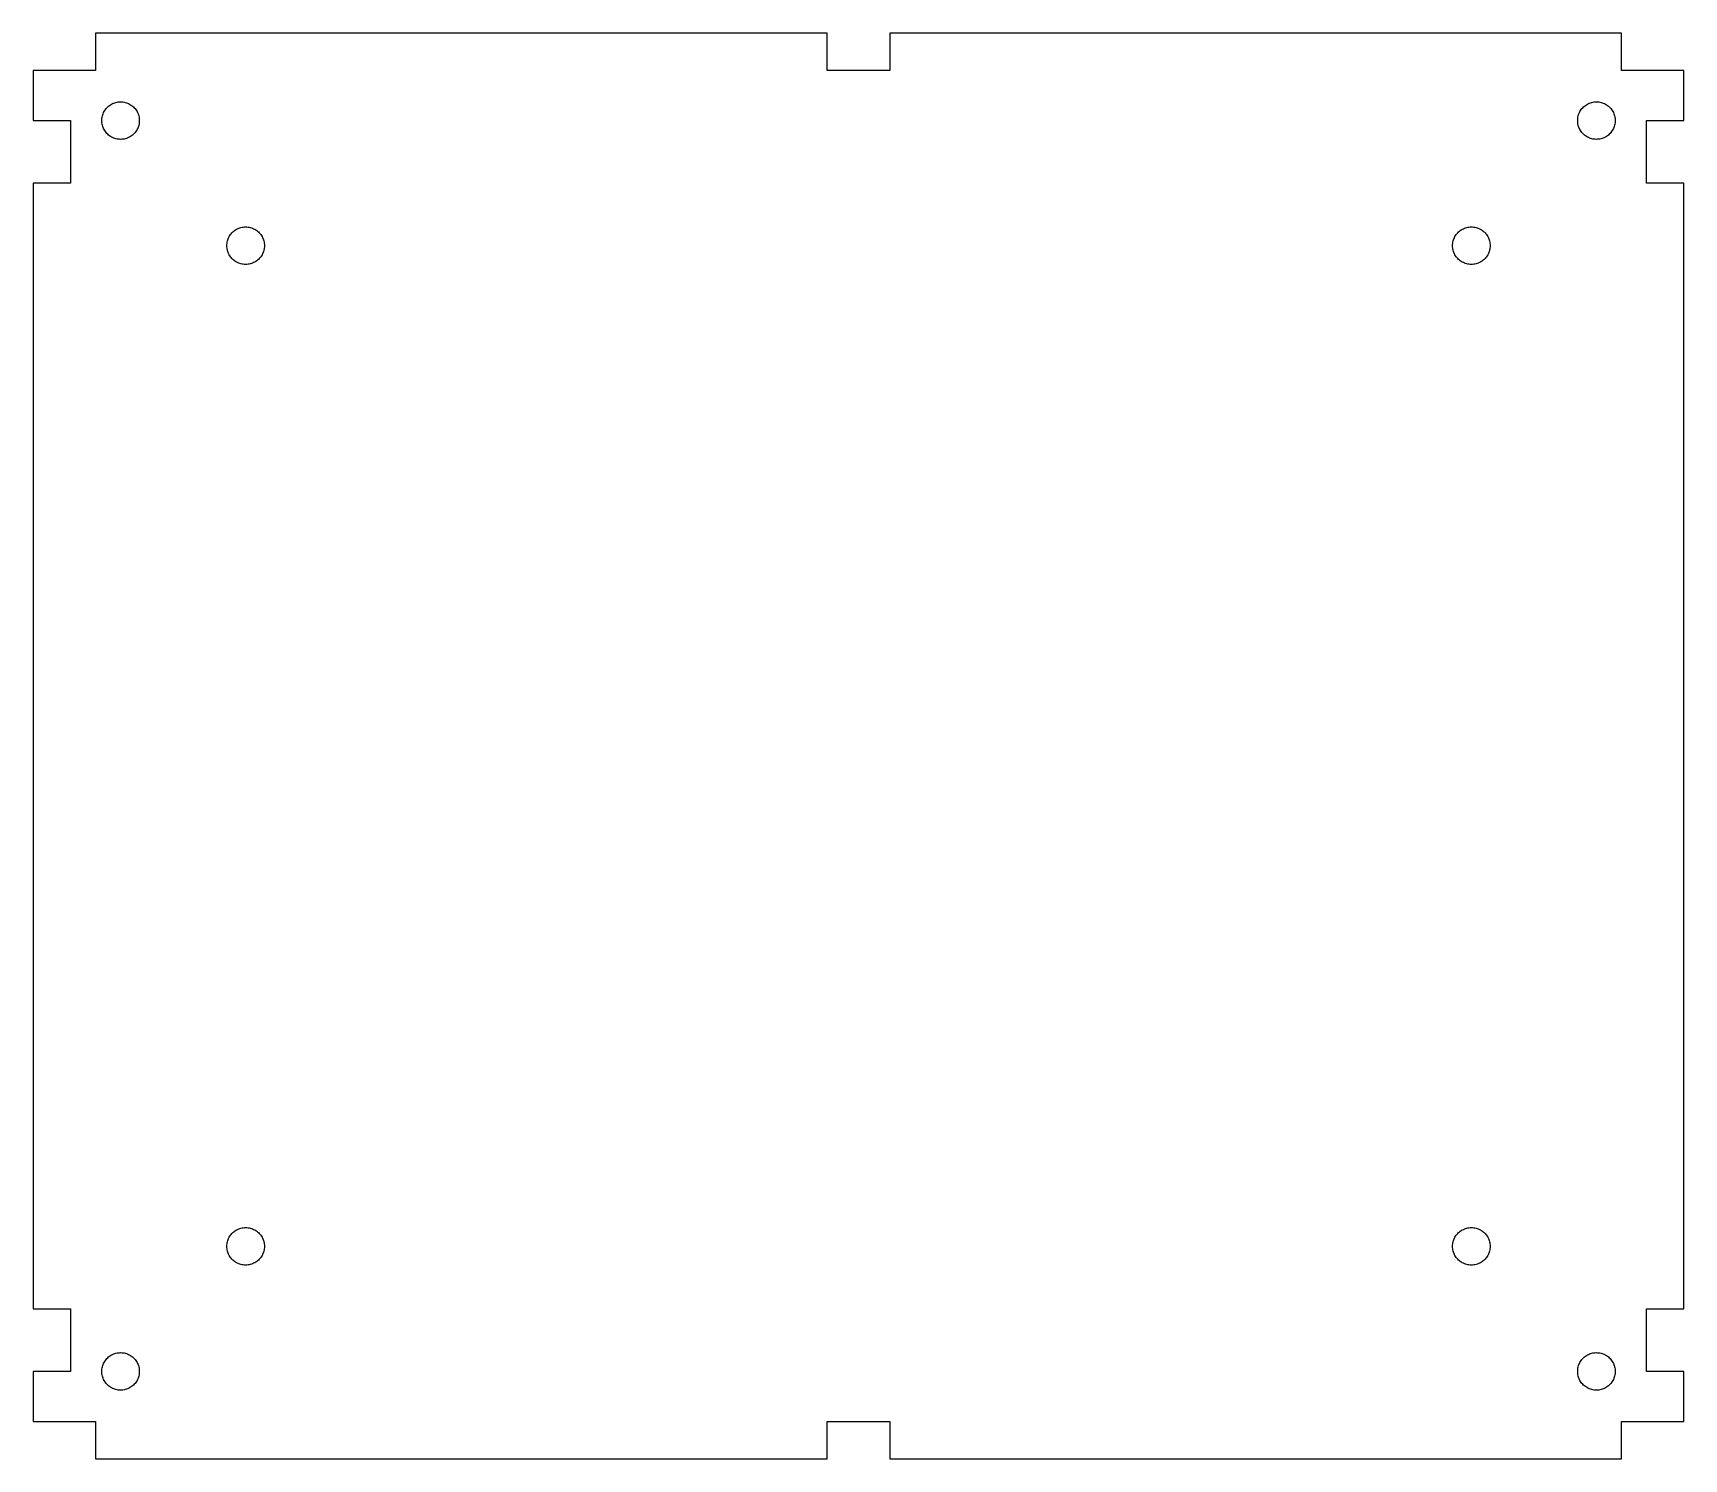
# Model space of a CAD drawing. Header units: metres. Extents: x -66 to 66, y -320 to 57.
# Drawn here: x -66 to 66, y -176 to -62 of the extents above; entities that cross this region are included whole.
import ezdxf

# ---------------------------------------------------------------- set-up
doc = ezdxf.new("R2010")
doc.units = ezdxf.units.M

msp = doc.modelspace()

# ---------------------------------------------------------------- linework, layer by layer
for p, q in [((-2.49998, -62), (-61, -62)), ((-61, -62), (-61, -65)), ((-2.49998, -65), (-2.49998, -62)), ((61, -62), (2.5, -62)), ((2.5, -62), (2.5, -65)), ((61, -65), (61, -62)), ((-61, -65), (-66, -65)), ((-66, -65), (-66, -69)), ((2.5, -65), (-2.49998, -65)), ((66, -65), (61, -65)), ((66, -69), (66, -65)), ((-60.4736, -68.7188), (-60.4531, -68.627)), ((-60.4531, -68.627), (-60.4267, -68.5361)), ((-60.4267, -68.5361), (-60.3945, -68.4482)), ((-60.3945, -68.4482), (-60.3574, -68.3613)), ((-60.3574, -68.3613), (-60.3144, -68.2773)), ((-60.3144, -68.2773), (-60.2666, -68.1963)), ((-60.2666, -68.1963), (-60.2139, -68.1182)), ((-60.2139, -68.1182), (-60.1562, -68.0439)), ((-60.1562, -68.0439), (-60.0937, -67.9736)), ((-60.0937, -67.9736), (-60.0264, -67.9062)), ((-60.0264, -67.9062), (-59.956, -67.8438)), ((-59.956, -67.8438), (-59.8818, -67.7861)), ((-59.8818, -67.7861), (-59.8037, -67.7334)), ((-59.8037, -67.7334), (-59.7226, -67.6855)), ((-59.7226, -67.6855), (-59.6387, -67.6426)), ((-59.6387, -67.6426), (-59.5517, -67.6055)), ((-59.5517, -67.6055), (-59.4639, -67.5732)), ((-59.4639, -67.5732), (-59.373, -67.5469)), ((-59.373, -67.5469), (-59.2812, -67.5264)), ((-59.2812, -67.5264), (-59.1885, -67.5117)), ((-59.1885, -67.5117), (-59.0937, -67.5029)), ((-59.0937, -67.5029), (-59, -67.5)), ((-59, -67.5), (-58.9062, -67.5029)), ((-58.9062, -67.5029), (-58.8115, -67.5117)), ((-58.8115, -67.5117), (-58.7187, -67.5264)), ((-58.7187, -67.5264), (-58.6269, -67.5469)), ((-58.6269, -67.5469), (-58.5361, -67.5732)), ((-58.5361, -67.5732), (-58.4482, -67.6055)), ((-58.4482, -67.6055), (-58.3613, -67.6426)), ((-58.3613, -67.6426), (-58.2773, -67.6855)), ((-58.2773, -67.6855), (-58.1963, -67.7334)), ((-58.1963, -67.7334), (-58.1181, -67.7861)), ((-58.1181, -67.7861), (-58.0439, -67.8438)), ((-58.0439, -67.8438), (-57.9736, -67.9062)), ((-57.9736, -67.9062), (-57.9062, -67.9736)), ((-57.9062, -67.9736), (-57.8437, -68.0439)), ((-57.8437, -68.0439), (-57.7861, -68.1182)), ((-57.7861, -68.1182), (-57.7334, -68.1963)), ((-57.7334, -68.1963), (-57.6855, -68.2773)), ((-57.6855, -68.2773), (-57.6426, -68.3613)), ((-57.6426, -68.3613), (-57.6055, -68.4482)), ((-57.6055, -68.4482), (-57.5732, -68.5361)), ((-57.5732, -68.5361), (-57.5469, -68.627)), ((-57.5469, -68.627), (-57.5264, -68.7188)), ((57.5264, -68.7188), (57.5469, -68.627)), ((57.5469, -68.627), (57.5732, -68.5361)), ((57.5732, -68.5361), (57.6055, -68.4482)), ((57.6055, -68.4482), (57.6426, -68.3613)), ((57.6426, -68.3613), (57.6855, -68.2773)), ((57.6855, -68.2773), (57.7334, -68.1963)), ((57.7334, -68.1963), (57.7861, -68.1182)), ((57.7861, -68.1182), (57.8438, -68.0439)), ((57.8438, -68.0439), (57.9062, -67.9736)), ((57.9062, -67.9736), (57.9736, -67.9062)), ((57.9736, -67.9062), (58.0439, -67.8438)), ((58.0439, -67.8438), (58.1182, -67.7861)), ((58.1182, -67.7861), (58.1963, -67.7334)), ((58.1963, -67.7334), (58.2773, -67.6855)), ((58.2773, -67.6855), (58.3613, -67.6426)), ((58.3613, -67.6426), (58.4482, -67.6055)), ((58.4482, -67.6055), (58.5361, -67.5732)), ((58.5361, -67.5732), (58.627, -67.5469)), ((58.627, -67.5469), (58.7188, -67.5264)), ((58.7188, -67.5264), (58.8115, -67.5117)), ((58.8115, -67.5117), (58.9062, -67.5029)), ((58.9062, -67.5029), (59, -67.5)), ((59, -67.5), (59.0938, -67.5029)), ((59.0938, -67.5029), (59.1885, -67.5117)), ((59.1885, -67.5117), (59.2812, -67.5264)), ((59.2812, -67.5264), (59.373, -67.5469)), ((59.373, -67.5469), (59.4639, -67.5732)), ((59.4639, -67.5732), (59.5518, -67.6055)), ((59.5518, -67.6055), (59.6387, -67.6426)), ((59.6387, -67.6426), (59.7227, -67.6855)), ((59.7227, -67.6855), (59.8037, -67.7334)), ((59.8037, -67.7334), (59.8818, -67.7861)), ((59.8818, -67.7861), (59.9561, -67.8438)), ((59.9561, -67.8438), (60.0264, -67.9062)), ((60.0264, -67.9062), (60.0938, -67.9736)), ((60.0938, -67.9736), (60.1562, -68.0439)), ((60.1562, -68.0439), (60.2139, -68.1182)), ((60.2139, -68.1182), (60.2666, -68.1963)), ((60.2666, -68.1963), (60.3145, -68.2773)), ((60.3145, -68.2773), (60.3574, -68.3613)), ((60.3574, -68.3613), (60.3945, -68.4482)), ((60.3945, -68.4482), (60.4268, -68.5361)), ((60.4268, -68.5361), (60.4531, -68.627)), ((60.4531, -68.627), (60.4736, -68.7188)), ((-66, -69), (-63, -69)), ((-63, -69), (-63, -74)), ((-60.5, -69), (-60.4971, -68.9062)), ((-60.4971, -69.0938), (-60.5, -69)), ((-60.4971, -68.9062), (-60.4883, -68.8115)), ((-60.4883, -69.1885), (-60.4971, -69.0938)), ((-60.4883, -68.8115), (-60.4736, -68.7188)), ((-60.4736, -69.2812), (-60.4883, -69.1885)), ((-60.4531, -69.373), (-60.4736, -69.2812)), ((-60.4267, -69.4639), (-60.4531, -69.373)), ((-60.3945, -69.5518), (-60.4267, -69.4639)), ((-60.3574, -69.6387), (-60.3945, -69.5518)), ((-60.3144, -69.7227), (-60.3574, -69.6387)), ((-60.2666, -69.8037), (-60.3144, -69.7227)), ((-60.2139, -69.8818), (-60.2666, -69.8037)), ((-60.1562, -69.9561), (-60.2139, -69.8818)), ((-60.0937, -70.0264), (-60.1562, -69.9561)), ((-57.8437, -69.9561), (-57.9062, -70.0264)), ((-57.7861, -69.8818), (-57.8437, -69.9561)), ((-57.7334, -69.8037), (-57.7861, -69.8818)), ((-57.6855, -69.7227), (-57.7334, -69.8037)), ((-57.6426, -69.6387), (-57.6855, -69.7227)), ((-57.6055, -69.5518), (-57.6426, -69.6387)), ((-57.5732, -69.4639), (-57.6055, -69.5518)), ((-57.5469, -69.373), (-57.5732, -69.4639)), ((-57.5264, -69.2812), (-57.5469, -69.373)), ((-57.5264, -68.7188), (-57.5117, -68.8115)), ((-57.5117, -69.1885), (-57.5264, -69.2812)), ((-57.5117, -68.8115), (-57.5029, -68.9062)), ((-57.5029, -69.0938), (-57.5117, -69.1885)), ((-57.5029, -68.9062), (-57.5, -69)), ((-57.5, -69), (-57.5029, -69.0938)), ((57.5, -69), (57.5029, -68.9062)), ((57.5029, -69.0938), (57.5, -69)), ((57.5029, -68.9062), (57.5117, -68.8115)), ((57.5117, -69.1885), (57.5029, -69.0938)), ((57.5117, -68.8115), (57.5264, -68.7188)), ((57.5264, -69.2812), (57.5117, -69.1885)), ((57.5469, -69.373), (57.5264, -69.2812)), ((57.5732, -69.4639), (57.5469, -69.373)), ((57.6055, -69.5518), (57.5732, -69.4639)), ((57.6426, -69.6387), (57.6055, -69.5518)), ((57.6855, -69.7227), (57.6426, -69.6387)), ((57.7334, -69.8037), (57.6855, -69.7227)), ((57.7861, -69.8818), (57.7334, -69.8037)), ((57.8438, -69.9561), (57.7861, -69.8818)), ((57.9062, -70.0264), (57.8438, -69.9561)), ((60.1562, -69.9561), (60.0938, -70.0264)), ((60.2139, -69.8818), (60.1562, -69.9561)), ((60.2666, -69.8037), (60.2139, -69.8818)), ((60.3145, -69.7227), (60.2666, -69.8037)), ((60.3574, -69.6387), (60.3145, -69.7227)), ((60.3945, -69.5518), (60.3574, -69.6387)), ((60.4268, -69.4639), (60.3945, -69.5518)), ((60.4531, -69.373), (60.4268, -69.4639)), ((60.4736, -69.2812), (60.4531, -69.373)), ((60.4736, -68.7188), (60.4883, -68.8115)), ((60.4883, -69.1885), (60.4736, -69.2812)), ((60.4883, -68.8115), (60.4971, -68.9062)), ((60.4971, -69.0938), (60.4883, -69.1885)), ((60.4971, -68.9062), (60.5, -69)), ((60.5, -69), (60.4971, -69.0938)), ((63, -74), (63, -69)), ((63, -69), (66, -69)), ((-60.0264, -70.0938), (-60.0937, -70.0264)), ((-59.956, -70.1562), (-60.0264, -70.0938)), ((-59.8818, -70.2139), (-59.956, -70.1562)), ((-59.8037, -70.2666), (-59.8818, -70.2139)), ((-59.7226, -70.3145), (-59.8037, -70.2666)), ((-59.6387, -70.3574), (-59.7226, -70.3145)), ((-59.5517, -70.3945), (-59.6387, -70.3574)), ((-59.4639, -70.4268), (-59.5517, -70.3945)), ((-59.373, -70.4531), (-59.4639, -70.4268)), ((-59.2812, -70.4736), (-59.373, -70.4531)), ((-59.1885, -70.4883), (-59.2812, -70.4736)), ((-59.0937, -70.4971), (-59.1885, -70.4883)), ((-59, -70.5), (-59.0937, -70.4971)), ((-58.9062, -70.4971), (-59, -70.5)), ((-58.8115, -70.4883), (-58.9062, -70.4971)), ((-58.7187, -70.4736), (-58.8115, -70.4883)), ((-58.6269, -70.4531), (-58.7187, -70.4736)), ((-58.5361, -70.4268), (-58.6269, -70.4531)), ((-58.4482, -70.3945), (-58.5361, -70.4268)), ((-58.3613, -70.3574), (-58.4482, -70.3945)), ((-58.2773, -70.3145), (-58.3613, -70.3574)), ((-58.1963, -70.2666), (-58.2773, -70.3145)), ((-58.1181, -70.2139), (-58.1963, -70.2666)), ((-58.0439, -70.1562), (-58.1181, -70.2139)), ((-57.9736, -70.0938), (-58.0439, -70.1562)), ((-57.9062, -70.0264), (-57.9736, -70.0938)), ((57.9736, -70.0938), (57.9062, -70.0264)), ((58.0439, -70.1562), (57.9736, -70.0938)), ((58.1182, -70.2139), (58.0439, -70.1562)), ((58.1963, -70.2666), (58.1182, -70.2139)), ((58.2773, -70.3145), (58.1963, -70.2666)), ((58.3613, -70.3574), (58.2773, -70.3145)), ((58.4482, -70.3945), (58.3613, -70.3574)), ((58.5361, -70.4268), (58.4482, -70.3945)), ((58.627, -70.4531), (58.5361, -70.4268)), ((58.7188, -70.4736), (58.627, -70.4531)), ((58.8115, -70.4883), (58.7188, -70.4736)), ((58.9062, -70.4971), (58.8115, -70.4883)), ((59, -70.5), (58.9062, -70.4971)), ((59.0938, -70.4971), (59, -70.5)), ((59.1885, -70.4883), (59.0938, -70.4971)), ((59.2812, -70.4736), (59.1885, -70.4883)), ((59.373, -70.4531), (59.2812, -70.4736)), ((59.4639, -70.4268), (59.373, -70.4531)), ((59.5518, -70.3945), (59.4639, -70.4268)), ((59.6387, -70.3574), (59.5518, -70.3945)), ((59.7227, -70.3145), (59.6387, -70.3574)), ((59.8037, -70.2666), (59.7227, -70.3145)), ((59.8818, -70.2139), (59.8037, -70.2666)), ((59.9561, -70.1562), (59.8818, -70.2139)), ((60.0264, -70.0938), (59.9561, -70.1562)), ((60.0938, -70.0264), (60.0264, -70.0938)), ((-63, -74), (-66, -74)), ((-66, -74), (-66, -164)), ((66, -74), (63, -74)), ((66, -164), (66, -74)), ((-50.0264, -77.9062), (-49.956, -77.8438)), ((-49.956, -77.8438), (-49.8818, -77.7861)), ((-49.8818, -77.7861), (-49.8037, -77.7334)), ((-49.8037, -77.7334), (-49.7226, -77.6855)), ((-49.7226, -77.6855), (-49.6387, -77.6426)), ((-49.6387, -77.6426), (-49.5517, -77.6055)), ((-49.5517, -77.6055), (-49.4639, -77.5732)), ((-49.4639, -77.5732), (-49.373, -77.5469)), ((-49.373, -77.5469), (-49.2812, -77.5264)), ((-49.2812, -77.5264), (-49.1885, -77.5117)), ((-49.1885, -77.5117), (-49.0937, -77.5029)), ((-49.0937, -77.5029), (-49, -77.5)), ((-49, -77.5), (-48.9062, -77.5029)), ((-48.9062, -77.5029), (-48.8115, -77.5117)), ((-48.8115, -77.5117), (-48.7187, -77.5264)), ((-48.7187, -77.5264), (-48.6269, -77.5469)), ((-48.6269, -77.5469), (-48.5361, -77.5732)), ((-48.5361, -77.5732), (-48.4482, -77.6055)), ((-48.4482, -77.6055), (-48.3613, -77.6426)), ((-48.3613, -77.6426), (-48.2773, -77.6855)), ((-48.2773, -77.6855), (-48.1963, -77.7334)), ((-48.1963, -77.7334), (-48.1181, -77.7861)), ((-48.1181, -77.7861), (-48.0439, -77.8438)), ((-48.0439, -77.8438), (-47.9736, -77.9062)), ((47.9736, -77.9062), (48.0439, -77.8438)), ((48.0439, -77.8438), (48.1182, -77.7861)), ((48.1182, -77.7861), (48.1963, -77.7334)), ((48.1963, -77.7334), (48.2773, -77.6855)), ((48.2773, -77.6855), (48.3613, -77.6426)), ((48.3613, -77.6426), (48.4482, -77.6055)), ((48.4482, -77.6055), (48.5361, -77.5732)), ((48.5361, -77.5732), (48.627, -77.5469)), ((48.627, -77.5469), (48.7188, -77.5264)), ((48.7188, -77.5264), (48.8115, -77.5117)), ((48.8115, -77.5117), (48.9062, -77.5029)), ((48.9062, -77.5029), (49, -77.5)), ((49, -77.5), (49.0938, -77.5029)), ((49.0938, -77.5029), (49.1885, -77.5117)), ((49.1885, -77.5117), (49.2812, -77.5264)), ((49.2812, -77.5264), (49.373, -77.5469)), ((49.373, -77.5469), (49.4639, -77.5732)), ((49.4639, -77.5732), (49.5518, -77.6055)), ((49.5518, -77.6055), (49.6387, -77.6426)), ((49.6387, -77.6426), (49.7227, -77.6855)), ((49.7227, -77.6855), (49.8037, -77.7334)), ((49.8037, -77.7334), (49.8818, -77.7861)), ((49.8818, -77.7861), (49.9561, -77.8438)), ((49.9561, -77.8438), (50.0264, -77.9062)), ((-50.5, -79), (-50.4971, -78.9062)), ((-50.4971, -79.0938), (-50.5, -79)), ((-50.4971, -78.9062), (-50.4883, -78.8115)), ((-50.4883, -79.1885), (-50.4971, -79.0938)), ((-50.4883, -78.8115), (-50.4736, -78.7188)), ((-50.4736, -79.2812), (-50.4883, -79.1885)), ((-50.4736, -78.7188), (-50.4531, -78.627)), ((-50.4531, -78.627), (-50.4267, -78.5361)), ((-50.4267, -78.5361), (-50.3945, -78.4482)), ((-50.3945, -78.4482), (-50.3574, -78.3613)), ((-50.3574, -78.3613), (-50.3144, -78.2773)), ((-50.3144, -78.2773), (-50.2666, -78.1963)), ((-50.2666, -78.1963), (-50.2139, -78.1182)), ((-50.2139, -78.1182), (-50.1562, -78.0439)), ((-50.1562, -78.0439), (-50.0937, -77.9736)), ((-50.0937, -77.9736), (-50.0264, -77.9062)), ((-47.9736, -77.9062), (-47.9062, -77.9736)), ((-47.9062, -77.9736), (-47.8437, -78.0439)), ((-47.8437, -78.0439), (-47.7861, -78.1182)), ((-47.7861, -78.1182), (-47.7334, -78.1963)), ((-47.7334, -78.1963), (-47.6855, -78.2773)), ((-47.6855, -78.2773), (-47.6426, -78.3613)), ((-47.6426, -78.3613), (-47.6055, -78.4482)), ((-47.6055, -78.4482), (-47.5732, -78.5361)), ((-47.5732, -78.5361), (-47.5469, -78.627)), ((-47.5469, -78.627), (-47.5264, -78.7188)), ((-47.5264, -78.7188), (-47.5117, -78.8115)), ((-47.5117, -79.1885), (-47.5264, -79.2812)), ((-47.5117, -78.8115), (-47.5029, -78.9062)), ((-47.5029, -79.0938), (-47.5117, -79.1885)), ((-47.5029, -78.9062), (-47.5, -79)), ((-47.5, -79), (-47.5029, -79.0938)), ((47.5, -79), (47.5029, -78.9062)), ((47.5029, -79.0938), (47.5, -79)), ((47.5029, -78.9062), (47.5117, -78.8115)), ((47.5117, -79.1885), (47.5029, -79.0938)), ((47.5117, -78.8115), (47.5264, -78.7188)), ((47.5264, -79.2812), (47.5117, -79.1885)), ((47.5264, -78.7188), (47.5469, -78.627)), ((47.5469, -78.627), (47.5732, -78.5361)), ((47.5732, -78.5361), (47.6055, -78.4482)), ((47.6055, -78.4482), (47.6426, -78.3613)), ((47.6426, -78.3613), (47.6855, -78.2773)), ((47.6855, -78.2773), (47.7334, -78.1963)), ((47.7334, -78.1963), (47.7861, -78.1182)), ((47.7861, -78.1182), (47.8438, -78.0439)), ((47.8438, -78.0439), (47.9062, -77.9736)), ((47.9062, -77.9736), (47.9736, -77.9062)), ((50.0264, -77.9062), (50.0938, -77.9736)), ((50.0938, -77.9736), (50.1562, -78.0439)), ((50.1562, -78.0439), (50.2139, -78.1182)), ((50.2139, -78.1182), (50.2666, -78.1963)), ((50.2666, -78.1963), (50.3145, -78.2773)), ((50.3145, -78.2773), (50.3574, -78.3613)), ((50.3574, -78.3613), (50.3945, -78.4482)), ((50.3945, -78.4482), (50.4268, -78.5361)), ((50.4268, -78.5361), (50.4531, -78.627)), ((50.4531, -78.627), (50.4736, -78.7188)), ((50.4736, -78.7188), (50.4883, -78.8115)), ((50.4883, -79.1885), (50.4736, -79.2812)), ((50.4883, -78.8115), (50.4971, -78.9062)), ((50.4971, -79.0938), (50.4883, -79.1885)), ((50.4971, -78.9062), (50.5, -79)), ((50.5, -79), (50.4971, -79.0938)), ((-50.4531, -79.373), (-50.4736, -79.2812)), ((-50.4267, -79.4639), (-50.4531, -79.373)), ((-50.3945, -79.5518), (-50.4267, -79.4639)), ((-50.3574, -79.6387), (-50.3945, -79.5518)), ((-50.3144, -79.7227), (-50.3574, -79.6387)), ((-50.2666, -79.8037), (-50.3144, -79.7227)), ((-50.2139, -79.8818), (-50.2666, -79.8037)), ((-50.1562, -79.9561), (-50.2139, -79.8818)), ((-50.0937, -80.0264), (-50.1562, -79.9561)), ((-50.0264, -80.0938), (-50.0937, -80.0264)), ((-49.956, -80.1562), (-50.0264, -80.0938)), ((-49.8818, -80.2139), (-49.956, -80.1562)), ((-49.8037, -80.2666), (-49.8818, -80.2139)), ((-49.7226, -80.3145), (-49.8037, -80.2666)), ((-49.6387, -80.3574), (-49.7226, -80.3145)), ((-49.5517, -80.3945), (-49.6387, -80.3574)), ((-49.4639, -80.4268), (-49.5517, -80.3945)), ((-49.373, -80.4531), (-49.4639, -80.4268)), ((-49.2812, -80.4736), (-49.373, -80.4531)), ((-49.1885, -80.4883), (-49.2812, -80.4736)), ((-49.0937, -80.4971), (-49.1885, -80.4883)), ((-49, -80.5), (-49.0937, -80.4971)), ((-48.9062, -80.4971), (-49, -80.5)), ((-48.8115, -80.4883), (-48.9062, -80.4971)), ((-48.7187, -80.4736), (-48.8115, -80.4883)), ((-48.6269, -80.4531), (-48.7187, -80.4736)), ((-48.5361, -80.4268), (-48.6269, -80.4531)), ((-48.4482, -80.3945), (-48.5361, -80.4268)), ((-48.3613, -80.3574), (-48.4482, -80.3945)), ((-48.2773, -80.3145), (-48.3613, -80.3574)), ((-48.1963, -80.2666), (-48.2773, -80.3145)), ((-48.1181, -80.2139), (-48.1963, -80.2666)), ((-48.0439, -80.1562), (-48.1181, -80.2139)), ((-47.9736, -80.0938), (-48.0439, -80.1562)), ((-47.9062, -80.0264), (-47.9736, -80.0938)), ((-47.8437, -79.9561), (-47.9062, -80.0264)), ((-47.7861, -79.8818), (-47.8437, -79.9561)), ((-47.7334, -79.8037), (-47.7861, -79.8818)), ((-47.6855, -79.7227), (-47.7334, -79.8037)), ((-47.6426, -79.6387), (-47.6855, -79.7227)), ((-47.6055, -79.5518), (-47.6426, -79.6387)), ((-47.5732, -79.4639), (-47.6055, -79.5518)), ((-47.5469, -79.373), (-47.5732, -79.4639)), ((-47.5264, -79.2812), (-47.5469, -79.373)), ((47.5469, -79.373), (47.5264, -79.2812)), ((47.5732, -79.4639), (47.5469, -79.373)), ((47.6055, -79.5518), (47.5732, -79.4639)), ((47.6426, -79.6387), (47.6055, -79.5518)), ((47.6855, -79.7227), (47.6426, -79.6387)), ((47.7334, -79.8037), (47.6855, -79.7227)), ((47.7861, -79.8818), (47.7334, -79.8037)), ((47.8438, -79.9561), (47.7861, -79.8818)), ((47.9062, -80.0264), (47.8438, -79.9561)), ((47.9736, -80.0938), (47.9062, -80.0264)), ((48.0439, -80.1562), (47.9736, -80.0938)), ((48.1182, -80.2139), (48.0439, -80.1562)), ((48.1963, -80.2666), (48.1182, -80.2139)), ((48.2773, -80.3145), (48.1963, -80.2666)), ((48.3613, -80.3574), (48.2773, -80.3145)), ((48.4482, -80.3945), (48.3613, -80.3574)), ((48.5361, -80.4268), (48.4482, -80.3945)), ((48.627, -80.4531), (48.5361, -80.4268)), ((48.7188, -80.4736), (48.627, -80.4531)), ((48.8115, -80.4883), (48.7188, -80.4736)), ((48.9062, -80.4971), (48.8115, -80.4883)), ((49, -80.5), (48.9062, -80.4971)), ((49.0938, -80.4971), (49, -80.5)), ((49.1885, -80.4883), (49.0938, -80.4971)), ((49.2812, -80.4736), (49.1885, -80.4883)), ((49.373, -80.4531), (49.2812, -80.4736)), ((49.4639, -80.4268), (49.373, -80.4531)), ((49.5518, -80.3945), (49.4639, -80.4268)), ((49.6387, -80.3574), (49.5518, -80.3945)), ((49.7227, -80.3145), (49.6387, -80.3574)), ((49.8037, -80.2666), (49.7227, -80.3145)), ((49.8818, -80.2139), (49.8037, -80.2666)), ((49.9561, -80.1562), (49.8818, -80.2139)), ((50.0264, -80.0938), (49.9561, -80.1562)), ((50.0938, -80.0264), (50.0264, -80.0938)), ((50.1562, -79.9561), (50.0938, -80.0264)), ((50.2139, -79.8818), (50.1562, -79.9561)), ((50.2666, -79.8037), (50.2139, -79.8818)), ((50.3145, -79.7227), (50.2666, -79.8037)), ((50.3574, -79.6387), (50.3145, -79.7227)), ((50.3945, -79.5518), (50.3574, -79.6387)), ((50.4268, -79.4639), (50.3945, -79.5518)), ((50.4531, -79.373), (50.4268, -79.4639)), ((50.4736, -79.2812), (50.4531, -79.373)), ((-50.3945, -158.448), (-50.3574, -158.361)), ((-50.3574, -158.361), (-50.3145, -158.277)), ((-50.3145, -158.277), (-50.2666, -158.196)), ((-50.2666, -158.196), (-50.2139, -158.118)), ((-50.2139, -158.118), (-50.1562, -158.044)), ((-50.1562, -158.044), (-50.0938, -157.974)), ((-50.0938, -157.974), (-50.0264, -157.906)), ((-50.0264, -157.906), (-49.9561, -157.844)), ((-49.9561, -157.844), (-49.8818, -157.786)), ((-49.8818, -157.786), (-49.8037, -157.733)), ((-49.8037, -157.733), (-49.7227, -157.686)), ((-49.7227, -157.686), (-49.6387, -157.643)), ((-49.6387, -157.643), (-49.5518, -157.605)), ((-49.5518, -157.605), (-49.4639, -157.573)), ((-49.4639, -157.573), (-49.373, -157.547)), ((-49.373, -157.547), (-49.2812, -157.526)), ((-49.2812, -157.526), (-49.1885, -157.512)), ((-49.1885, -157.512), (-49.0938, -157.503)), ((-49.0938, -157.503), (-49, -157.5)), ((-49, -157.5), (-48.9062, -157.503)), ((-48.9062, -157.503), (-48.8115, -157.512)), ((-48.8115, -157.512), (-48.7188, -157.526)), ((-48.7188, -157.526), (-48.627, -157.547)), ((-48.627, -157.547), (-48.5361, -157.573)), ((-48.5361, -157.573), (-48.4482, -157.605)), ((-48.4482, -157.605), (-48.3613, -157.643)), ((-48.3613, -157.643), (-48.2773, -157.686)), ((-48.2773, -157.686), (-48.1963, -157.733)), ((-48.1963, -157.733), (-48.1182, -157.786)), ((-48.1182, -157.786), (-48.0439, -157.844)), ((-48.0439, -157.844), (-47.9736, -157.906)), ((-47.9736, -157.906), (-47.9062, -157.974)), ((-47.9062, -157.974), (-47.8438, -158.044)), ((-47.8438, -158.044), (-47.7861, -158.118)), ((-47.7861, -158.118), (-47.7334, -158.196)), ((-47.7334, -158.196), (-47.6855, -158.277)), ((-47.6855, -158.277), (-47.6426, -158.361)), ((-47.6426, -158.361), (-47.6055, -158.448)), ((47.6055, -158.448), (47.6426, -158.361)), ((47.6426, -158.361), (47.6855, -158.277)), ((47.6855, -158.277), (47.7334, -158.196)), ((47.7334, -158.196), (47.7861, -158.118)), ((47.7861, -158.118), (47.8437, -158.044)), ((47.8437, -158.044), (47.9062, -157.974)), ((47.9062, -157.974), (47.9736, -157.906)), ((47.9736, -157.906), (48.0439, -157.844)), ((48.0439, -157.844), (48.1181, -157.786)), ((48.1181, -157.786), (48.1963, -157.733)), ((48.1963, -157.733), (48.2773, -157.686)), ((48.2773, -157.686), (48.3613, -157.643)), ((48.3613, -157.643), (48.4482, -157.605)), ((48.4482, -157.605), (48.5361, -157.573)), ((48.5361, -157.573), (48.6269, -157.547)), ((48.6269, -157.547), (48.7187, -157.526)), ((48.7187, -157.526), (48.8115, -157.512)), ((48.8115, -157.512), (48.9062, -157.503)), ((48.9062, -157.503), (49, -157.5)), ((49, -157.5), (49.0937, -157.503)), ((49.0937, -157.503), (49.1885, -157.512)), ((49.1885, -157.512), (49.2812, -157.526)), ((49.2812, -157.526), (49.373, -157.547)), ((49.373, -157.547), (49.4639, -157.573)), ((49.4639, -157.573), (49.5517, -157.605)), ((49.5517, -157.605), (49.6387, -157.643)), ((49.6387, -157.643), (49.7226, -157.686)), ((49.7226, -157.686), (49.8037, -157.733)), ((49.8037, -157.733), (49.8818, -157.786)), ((49.8818, -157.786), (49.956, -157.844)), ((49.956, -157.844), (50.0264, -157.906)), ((50.0264, -157.906), (50.0937, -157.974)), ((50.0937, -157.974), (50.1562, -158.044)), ((50.1562, -158.044), (50.2139, -158.118)), ((50.2139, -158.118), (50.2666, -158.196)), ((50.2666, -158.196), (50.3144, -158.277)), ((50.3144, -158.277), (50.3574, -158.361)), ((50.3574, -158.361), (50.3945, -158.448)), ((-50.5, -159), (-50.4971, -158.906)), ((-50.4971, -159.094), (-50.5, -159)), ((-50.4971, -158.906), (-50.4883, -158.812)), ((-50.4883, -159.188), (-50.4971, -159.094)), ((-50.4883, -158.812), (-50.4736, -158.719)), ((-50.4736, -159.281), (-50.4883, -159.188)), ((-50.4736, -158.719), (-50.4531, -158.627)), ((-50.4531, -159.373), (-50.4736, -159.281)), ((-50.4531, -158.627), (-50.4268, -158.536)), ((-50.4268, -159.464), (-50.4531, -159.373)), ((-50.4268, -158.536), (-50.3945, -158.448)), ((-50.3945, -159.552), (-50.4268, -159.464)), ((-50.3574, -159.639), (-50.3945, -159.552)), ((-50.3145, -159.723), (-50.3574, -159.639)), ((-47.6426, -159.639), (-47.6855, -159.723)), ((-47.6055, -159.552), (-47.6426, -159.639)), ((-47.6055, -158.448), (-47.5732, -158.536)), ((-47.5732, -159.464), (-47.6055, -159.552)), ((-47.5732, -158.536), (-47.5469, -158.627)), ((-47.5469, -159.373), (-47.5732, -159.464)), ((-47.5469, -158.627), (-47.5264, -158.719)), ((-47.5264, -159.281), (-47.5469, -159.373)), ((-47.5264, -158.719), (-47.5117, -158.812)), ((-47.5117, -159.188), (-47.5264, -159.281)), ((-47.5117, -158.812), (-47.5029, -158.906)), ((-47.5029, -159.094), (-47.5117, -159.188)), ((-47.5029, -158.906), (-47.5, -159)), ((-47.5, -159), (-47.5029, -159.094)), ((47.5, -159), (47.5029, -158.906)), ((47.5029, -159.094), (47.5, -159)), ((47.5029, -158.906), (47.5117, -158.812)), ((47.5117, -159.188), (47.5029, -159.094)), ((47.5117, -158.812), (47.5264, -158.719)), ((47.5264, -159.281), (47.5117, -159.188)), ((47.5264, -158.719), (47.5469, -158.627)), ((47.5469, -159.373), (47.5264, -159.281)), ((47.5469, -158.627), (47.5732, -158.536)), ((47.5732, -159.464), (47.5469, -159.373)), ((47.5732, -158.536), (47.6055, -158.448)), ((47.6055, -159.552), (47.5732, -159.464)), ((47.6426, -159.639), (47.6055, -159.552)), ((47.6855, -159.723), (47.6426, -159.639)), ((50.3574, -159.639), (50.3144, -159.723)), ((50.3945, -159.552), (50.3574, -159.639)), ((50.3945, -158.448), (50.4267, -158.536)), ((50.4267, -159.464), (50.3945, -159.552)), ((50.4267, -158.536), (50.4531, -158.627)), ((50.4531, -159.373), (50.4267, -159.464)), ((50.4531, -158.627), (50.4736, -158.719)), ((50.4736, -159.281), (50.4531, -159.373)), ((50.4736, -158.719), (50.4883, -158.812)), ((50.4883, -159.188), (50.4736, -159.281)), ((50.4883, -158.812), (50.4971, -158.906)), ((50.4971, -159.094), (50.4883, -159.188)), ((50.4971, -158.906), (50.5, -159)), ((50.5, -159), (50.4971, -159.094)), ((-50.2666, -159.804), (-50.3145, -159.723)), ((-50.2139, -159.882), (-50.2666, -159.804)), ((-50.1562, -159.956), (-50.2139, -159.882)), ((-50.0938, -160.026), (-50.1562, -159.956)), ((-50.0264, -160.094), (-50.0938, -160.026)), ((-49.9561, -160.156), (-50.0264, -160.094)), ((-49.8818, -160.214), (-49.9561, -160.156)), ((-49.8037, -160.267), (-49.8818, -160.214)), ((-49.7227, -160.314), (-49.8037, -160.267)), ((-49.6387, -160.357), (-49.7227, -160.314)), ((-49.5518, -160.395), (-49.6387, -160.357)), ((-49.4639, -160.427), (-49.5518, -160.395)), ((-49.373, -160.453), (-49.4639, -160.427)), ((-49.2812, -160.474), (-49.373, -160.453)), ((-49.1885, -160.488), (-49.2812, -160.474)), ((-49.0938, -160.497), (-49.1885, -160.488)), ((-49, -160.5), (-49.0938, -160.497)), ((-48.9062, -160.497), (-49, -160.5)), ((-48.8115, -160.488), (-48.9062, -160.497)), ((-48.7188, -160.474), (-48.8115, -160.488)), ((-48.627, -160.453), (-48.7188, -160.474)), ((-48.5361, -160.427), (-48.627, -160.453)), ((-48.4482, -160.395), (-48.5361, -160.427)), ((-48.3613, -160.357), (-48.4482, -160.395)), ((-48.2773, -160.314), (-48.3613, -160.357)), ((-48.1963, -160.267), (-48.2773, -160.314)), ((-48.1182, -160.214), (-48.1963, -160.267)), ((-48.0439, -160.156), (-48.1182, -160.214)), ((-47.9736, -160.094), (-48.0439, -160.156)), ((-47.9062, -160.026), (-47.9736, -160.094)), ((-47.8438, -159.956), (-47.9062, -160.026)), ((-47.7861, -159.882), (-47.8438, -159.956)), ((-47.7334, -159.804), (-47.7861, -159.882)), ((-47.6855, -159.723), (-47.7334, -159.804)), ((47.7334, -159.804), (47.6855, -159.723)), ((47.7861, -159.882), (47.7334, -159.804)), ((47.8437, -159.956), (47.7861, -159.882)), ((47.9062, -160.026), (47.8437, -159.956)), ((47.9736, -160.094), (47.9062, -160.026)), ((48.0439, -160.156), (47.9736, -160.094)), ((48.1181, -160.214), (48.0439, -160.156)), ((48.1963, -160.267), (48.1181, -160.214)), ((48.2773, -160.314), (48.1963, -160.267)), ((48.3613, -160.357), (48.2773, -160.314)), ((48.4482, -160.395), (48.3613, -160.357)), ((48.5361, -160.427), (48.4482, -160.395)), ((48.6269, -160.453), (48.5361, -160.427)), ((48.7187, -160.474), (48.6269, -160.453)), ((48.8115, -160.488), (48.7187, -160.474)), ((48.9062, -160.497), (48.8115, -160.488)), ((49, -160.5), (48.9062, -160.497)), ((49.0937, -160.497), (49, -160.5)), ((49.1885, -160.488), (49.0937, -160.497)), ((49.2812, -160.474), (49.1885, -160.488)), ((49.373, -160.453), (49.2812, -160.474)), ((49.4639, -160.427), (49.373, -160.453)), ((49.5517, -160.395), (49.4639, -160.427)), ((49.6387, -160.357), (49.5517, -160.395)), ((49.7226, -160.314), (49.6387, -160.357)), ((49.8037, -160.267), (49.7226, -160.314)), ((49.8818, -160.214), (49.8037, -160.267)), ((49.956, -160.156), (49.8818, -160.214)), ((50.0264, -160.094), (49.956, -160.156)), ((50.0937, -160.026), (50.0264, -160.094)), ((50.1562, -159.956), (50.0937, -160.026)), ((50.2139, -159.882), (50.1562, -159.956)), ((50.2666, -159.804), (50.2139, -159.882)), ((50.3144, -159.723), (50.2666, -159.804)), ((-66, -164), (-63, -164)), ((-63, -164), (-63, -169)), ((63, -169), (63, -164)), ((63, -164), (66, -164)), ((-59.6387, -167.643), (-59.5518, -167.605)), ((-59.5518, -167.605), (-59.4639, -167.573)), ((-59.4639, -167.573), (-59.373, -167.547)), ((-59.373, -167.547), (-59.2812, -167.526)), ((-59.2812, -167.526), (-59.1885, -167.512)), ((-59.1885, -167.512), (-59.0938, -167.503)), ((-59.0938, -167.503), (-59, -167.5)), ((-59, -167.5), (-58.9062, -167.503)), ((-58.9062, -167.503), (-58.8115, -167.512)), ((-58.8115, -167.512), (-58.7188, -167.526)), ((-58.7188, -167.526), (-58.627, -167.547)), ((-58.627, -167.547), (-58.5361, -167.573)), ((-58.5361, -167.573), (-58.4482, -167.605)), ((-58.4482, -167.605), (-58.3613, -167.643)), ((58.3613, -167.643), (58.4482, -167.605)), ((58.4482, -167.605), (58.5361, -167.573)), ((58.5361, -167.573), (58.6269, -167.547)), ((58.6269, -167.547), (58.7187, -167.526)), ((58.7187, -167.526), (58.8115, -167.512)), ((58.8115, -167.512), (58.9062, -167.503)), ((58.9062, -167.503), (59, -167.5)), ((59, -167.5), (59.0937, -167.503)), ((59.0937, -167.503), (59.1885, -167.512)), ((59.1885, -167.512), (59.2812, -167.526)), ((59.2812, -167.526), (59.373, -167.547)), ((59.373, -167.547), (59.4639, -167.573)), ((59.4639, -167.573), (59.5517, -167.605)), ((59.5517, -167.605), (59.6387, -167.643)), ((-60.5, -169), (-60.4971, -168.906)), ((-60.4971, -168.906), (-60.4883, -168.812)), ((-60.4883, -168.812), (-60.4736, -168.719)), ((-60.4736, -168.719), (-60.4531, -168.627)), ((-60.4531, -168.627), (-60.4268, -168.536)), ((-60.4268, -168.536), (-60.3945, -168.448)), ((-60.3945, -168.448), (-60.3574, -168.361)), ((-60.3574, -168.361), (-60.3145, -168.277)), ((-60.3145, -168.277), (-60.2666, -168.196)), ((-60.2666, -168.196), (-60.2139, -168.118)), ((-60.2139, -168.118), (-60.1562, -168.044)), ((-60.1562, -168.044), (-60.0938, -167.974)), ((-60.0938, -167.974), (-60.0264, -167.906)), ((-60.0264, -167.906), (-59.9561, -167.844)), ((-59.9561, -167.844), (-59.8818, -167.786)), ((-59.8818, -167.786), (-59.8037, -167.733)), ((-59.8037, -167.733), (-59.7227, -167.686)), ((-59.7227, -167.686), (-59.6387, -167.643)), ((-58.3613, -167.643), (-58.2773, -167.686)), ((-58.2773, -167.686), (-58.1963, -167.733)), ((-58.1963, -167.733), (-58.1182, -167.786)), ((-58.1182, -167.786), (-58.0439, -167.844)), ((-58.0439, -167.844), (-57.9736, -167.906)), ((-57.9736, -167.906), (-57.9062, -167.974)), ((-57.9062, -167.974), (-57.8438, -168.044)), ((-57.8438, -168.044), (-57.7861, -168.118)), ((-57.7861, -168.118), (-57.7334, -168.196)), ((-57.7334, -168.196), (-57.6855, -168.277)), ((-57.6855, -168.277), (-57.6426, -168.361)), ((-57.6426, -168.361), (-57.6055, -168.448)), ((-57.6055, -168.448), (-57.5732, -168.536)), ((-57.5732, -168.536), (-57.5469, -168.627)), ((-57.5469, -168.627), (-57.5264, -168.719)), ((-57.5264, -168.719), (-57.5117, -168.812)), ((-57.5117, -168.812), (-57.5029, -168.906)), ((-57.5029, -168.906), (-57.5, -169)), ((57.5, -169), (57.5029, -168.906)), ((57.5029, -168.906), (57.5117, -168.812)), ((57.5117, -168.812), (57.5264, -168.719)), ((57.5264, -168.719), (57.5469, -168.627)), ((57.5469, -168.627), (57.5732, -168.536)), ((57.5732, -168.536), (57.6055, -168.448)), ((57.6055, -168.448), (57.6426, -168.361)), ((57.6426, -168.361), (57.6855, -168.277)), ((57.6855, -168.277), (57.7334, -168.196)), ((57.7334, -168.196), (57.7861, -168.118)), ((57.7861, -168.118), (57.8437, -168.044)), ((57.8437, -168.044), (57.9062, -167.974)), ((57.9062, -167.974), (57.9736, -167.906)), ((57.9736, -167.906), (58.0439, -167.844)), ((58.0439, -167.844), (58.1181, -167.786)), ((58.1181, -167.786), (58.1963, -167.733)), ((58.1963, -167.733), (58.2773, -167.686)), ((58.2773, -167.686), (58.3613, -167.643)), ((59.6387, -167.643), (59.7226, -167.686)), ((59.7226, -167.686), (59.8037, -167.733)), ((59.8037, -167.733), (59.8818, -167.786)), ((59.8818, -167.786), (59.956, -167.844)), ((59.956, -167.844), (60.0264, -167.906)), ((60.0264, -167.906), (60.0937, -167.974)), ((60.0937, -167.974), (60.1562, -168.044)), ((60.1562, -168.044), (60.2139, -168.118)), ((60.2139, -168.118), (60.2666, -168.196)), ((60.2666, -168.196), (60.3144, -168.277)), ((60.3144, -168.277), (60.3574, -168.361)), ((60.3574, -168.361), (60.3945, -168.448)), ((60.3945, -168.448), (60.4267, -168.536)), ((60.4267, -168.536), (60.4531, -168.627)), ((60.4531, -168.627), (60.4736, -168.719)), ((60.4736, -168.719), (60.4883, -168.812)), ((60.4883, -168.812), (60.4971, -168.906)), ((60.4971, -168.906), (60.5, -169)), ((-63, -169), (-66, -169)), ((-66, -169), (-66, -173)), ((-60.4971, -169.094), (-60.5, -169)), ((-60.4883, -169.188), (-60.4971, -169.094)), ((-60.4736, -169.281), (-60.4883, -169.188)), ((-60.4531, -169.373), (-60.4736, -169.281)), ((-60.4268, -169.464), (-60.4531, -169.373)), ((-60.3945, -169.552), (-60.4268, -169.464)), ((-60.3574, -169.639), (-60.3945, -169.552)), ((-60.3145, -169.723), (-60.3574, -169.639)), ((-60.2666, -169.804), (-60.3145, -169.723)), ((-60.2139, -169.882), (-60.2666, -169.804)), ((-60.1562, -169.956), (-60.2139, -169.882)), ((-60.0938, -170.026), (-60.1562, -169.956)), ((-60.0264, -170.094), (-60.0938, -170.026)), ((-59.9561, -170.156), (-60.0264, -170.094)), ((-59.8818, -170.214), (-59.9561, -170.156)), ((-59.8037, -170.267), (-59.8818, -170.214)), ((-59.7227, -170.314), (-59.8037, -170.267)), ((-58.1963, -170.267), (-58.2773, -170.314)), ((-58.1182, -170.214), (-58.1963, -170.267)), ((-58.0439, -170.156), (-58.1182, -170.214)), ((-57.9736, -170.094), (-58.0439, -170.156)), ((-57.9062, -170.026), (-57.9736, -170.094)), ((-57.8438, -169.956), (-57.9062, -170.026)), ((-57.7861, -169.882), (-57.8438, -169.956)), ((-57.7334, -169.804), (-57.7861, -169.882)), ((-57.6855, -169.723), (-57.7334, -169.804)), ((-57.6426, -169.639), (-57.6855, -169.723)), ((-57.6055, -169.552), (-57.6426, -169.639)), ((-57.5732, -169.464), (-57.6055, -169.552)), ((-57.5469, -169.373), (-57.5732, -169.464)), ((-57.5264, -169.281), (-57.5469, -169.373)), ((-57.5117, -169.188), (-57.5264, -169.281)), ((-57.5029, -169.094), (-57.5117, -169.188)), ((-57.5, -169), (-57.5029, -169.094)), ((57.5029, -169.094), (57.5, -169)), ((57.5117, -169.188), (57.5029, -169.094)), ((57.5264, -169.281), (57.5117, -169.188)), ((57.5469, -169.373), (57.5264, -169.281)), ((57.5732, -169.464), (57.5469, -169.373)), ((57.6055, -169.552), (57.5732, -169.464)), ((57.6426, -169.639), (57.6055, -169.552)), ((57.6855, -169.723), (57.6426, -169.639)), ((57.7334, -169.804), (57.6855, -169.723)), ((57.7861, -169.882), (57.7334, -169.804)), ((57.8437, -169.956), (57.7861, -169.882)), ((57.9062, -170.026), (57.8437, -169.956)), ((57.9736, -170.094), (57.9062, -170.026)), ((58.0439, -170.156), (57.9736, -170.094)), ((58.1181, -170.214), (58.0439, -170.156)), ((58.1963, -170.267), (58.1181, -170.214)), ((58.2773, -170.314), (58.1963, -170.267)), ((59.8037, -170.267), (59.7226, -170.314)), ((59.8818, -170.214), (59.8037, -170.267)), ((59.956, -170.156), (59.8818, -170.214)), ((60.0264, -170.094), (59.956, -170.156)), ((60.0937, -170.026), (60.0264, -170.094)), ((60.1562, -169.956), (60.0937, -170.026)), ((60.2139, -169.882), (60.1562, -169.956)), ((60.2666, -169.804), (60.2139, -169.882)), ((60.3144, -169.723), (60.2666, -169.804)), ((60.3574, -169.639), (60.3144, -169.723)), ((60.3945, -169.552), (60.3574, -169.639)), ((60.4267, -169.464), (60.3945, -169.552)), ((60.4531, -169.373), (60.4267, -169.464)), ((60.4736, -169.281), (60.4531, -169.373)), ((60.4883, -169.188), (60.4736, -169.281)), ((60.4971, -169.094), (60.4883, -169.188)), ((60.5, -169), (60.4971, -169.094)), ((66, -169), (63, -169)), ((66, -173), (66, -169)), ((-59.6387, -170.357), (-59.7227, -170.314)), ((-59.5518, -170.395), (-59.6387, -170.357)), ((-59.4639, -170.427), (-59.5518, -170.395)), ((-59.373, -170.453), (-59.4639, -170.427)), ((-59.2812, -170.474), (-59.373, -170.453)), ((-59.1885, -170.488), (-59.2812, -170.474)), ((-59.0938, -170.497), (-59.1885, -170.488)), ((-59, -170.5), (-59.0938, -170.497)), ((-58.9062, -170.497), (-59, -170.5)), ((-58.8115, -170.488), (-58.9062, -170.497)), ((-58.7188, -170.474), (-58.8115, -170.488)), ((-58.627, -170.453), (-58.7188, -170.474)), ((-58.5361, -170.427), (-58.627, -170.453)), ((-58.4482, -170.395), (-58.5361, -170.427)), ((-58.3613, -170.357), (-58.4482, -170.395)), ((-58.2773, -170.314), (-58.3613, -170.357)), ((58.3613, -170.357), (58.2773, -170.314)), ((58.4482, -170.395), (58.3613, -170.357)), ((58.5361, -170.427), (58.4482, -170.395)), ((58.6269, -170.453), (58.5361, -170.427)), ((58.7187, -170.474), (58.6269, -170.453)), ((58.8115, -170.488), (58.7187, -170.474)), ((58.9062, -170.497), (58.8115, -170.488)), ((59, -170.5), (58.9062, -170.497)), ((59.0937, -170.497), (59, -170.5)), ((59.1885, -170.488), (59.0937, -170.497)), ((59.2812, -170.474), (59.1885, -170.488)), ((59.373, -170.453), (59.2812, -170.474)), ((59.4639, -170.427), (59.373, -170.453)), ((59.5517, -170.395), (59.4639, -170.427)), ((59.6387, -170.357), (59.5517, -170.395)), ((59.7226, -170.314), (59.6387, -170.357)), ((-66, -173), (-61, -173)), ((-61, -173), (-61, -176)), ((-2.5, -173), (2.49998, -173)), ((-2.5, -176), (-2.5, -173)), ((2.49998, -173), (2.49998, -176)), ((61, -176), (61, -173)), ((61, -173), (66, -173)), ((-61, -176), (-2.5, -176)), ((2.49998, -176), (61, -176))]:
    msp.add_line(p, q)

doc.saveas('drawing.dxf')
